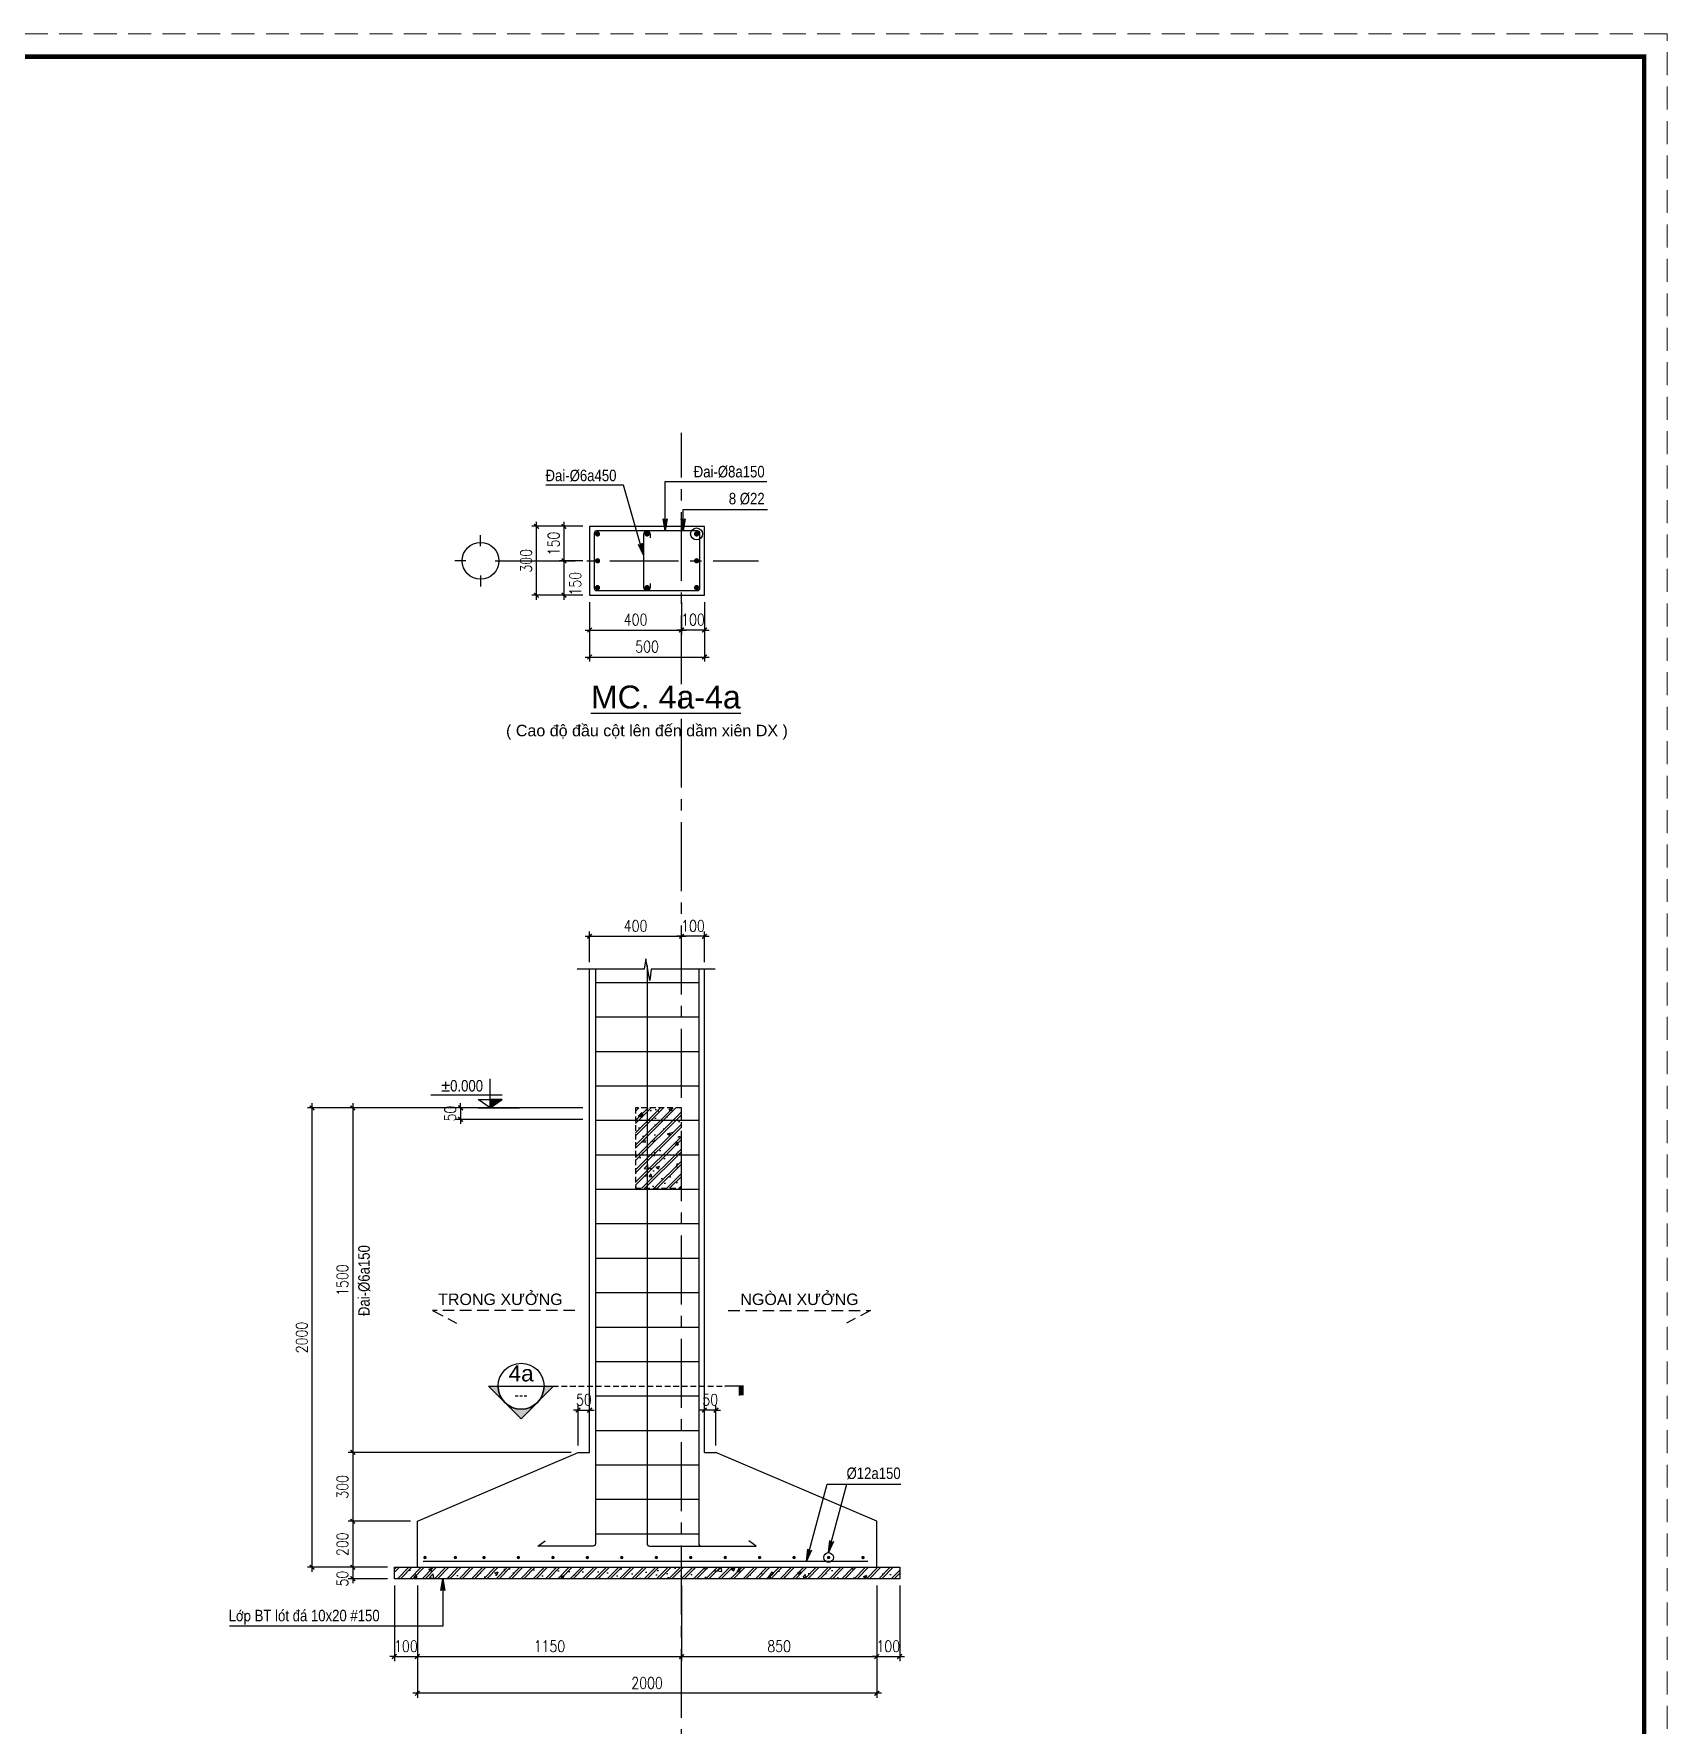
# Model space of a CAD drawing. Header units: inches. Extents: x 651127 to 1529722, y 768575 to 1021311.
# Drawn here: x 1318701 to 1354255, y 854120 to 890941 of the extents above; entities that cross this region are included whole.
import ezdxf
from ezdxf.enums import TextEntityAlignment as Align

# ---------------------------------------------------------------- set-up
doc = ezdxf.new("R2010")
doc.units = ezdxf.units.IN
doc.header["$LTSCALE"] = 1000
doc.header["$MEASUREMENT"] = 0
for name, pattern in [('CENTER2', [1.125, 0.75, -0.125, 0.125, -0.125]), ('HIDDEN', [0.375, 0.25, -0.125]), ('HIDDEN2', [0.1875, 0.125, -0.0625])]:
    doc.linetypes.add(name, pattern=pattern)
doc.layers.get('DEFPOINTS').update_dxf_attribs({"color": 8, "lineweight": 9})
for name, color, linetype in [('DWGshare.com_1', 7, 'Continuous'), ('DWGshare.com_10', 7, 'Continuous'), ('DWGshare.com_11', 143, 'Continuous'), ('DWGshare.com_2', 147, 'Continuous'), ('DWGshare.com_3', 7, 'Continuous'), ('DWGshare.com_4', 8, 'CENTER2'), ('DWGshare.com_5', 143, 'HIDDEN2'), ('DWGshare.com_6', 40, 'Continuous'), ('DWGshare.com_7', 1, 'Continuous'), ('DWGshare.com_8', 3, 'Continuous'), ('DWGshare.com_9', 8, 'Continuous')]:
    doc.layers.add(name, color=color, linetype=linetype)
doc.styles.add('DWGshare.com_1', font='VHELVCN.TTF')
doc.styles.add('DWGshare.com_2', font='VHELVEB.TTF')
doc.styles.add('DWGshare.com_3', font='VHELVEB.TTF')
doc.styles.add('DWGshare.com_4', font='romans.shx', dxfattribs={"width": 0.8})
doc.styles.add('DWGshare.com_6', font='VHELVEN.TTF')
doc.dimstyles.new('DWGshare.com_3', dxfattribs={"dimscale": 100, "dimtxt": 2.5, "dimasz": 1, "dimexe": 1, "dimexo": 1.5, "dimgap": 1, "dimtad": 1, "dimdec": 0, "dimlfac": 0.2, "dimzin": 0, "dimdsep": 46, "dimtxsty": 'DWGshare.com_4', "dimblk": 'DWGshare.com_1', "dimcen": 1.5, "dimdle": 1, "dimclrd": 256, "dimclre": 256, "dimclrt": 7, "dimadec": 0, "dimazin": 0, "dimtfac": 1, "dimtdec": 0, "dimtix": 1, "dimtmove": 2, "dimatfit": 3, "dimfxl": 1, "dimtolj": 1, "dimtzin": 0, "dimarcsym": 0})
doc.dimstyles.new('DWGshare.com_4', dxfattribs={"dimscale": 100, "dimtxt": 2.5, "dimasz": 2, "dimexe": 1, "dimexo": 1.5, "dimgap": 1, "dimtad": 1, "dimdec": 0, "dimlfac": 0.5, "dimzin": 0, "dimdsep": 46, "dimtxsty": 'DWGshare.com_4', "dimblk": 'DWGshare.com_6', "dimcen": 1.5, "dimdle": 1, "dimclrd": 256, "dimclre": 256, "dimclrt": 7, "dimadec": 0, "dimazin": 0, "dimtfac": 1, "dimtdec": 0, "dimtix": 1, "dimtmove": 2, "dimatfit": 3, "dimldrblk": 'DWGshare.com_6', "dimfxl": 1, "dimtolj": 1, "dimtzin": 0, "dimarcsym": 0})

# ---------------------------------------------------------------- blocks, each defined once
blk = doc.blocks.new('DWGshare.com_1')
at = {"color": 0, "linetype": 'ByBlock', "const_width": 0.3}
blk.add_lwpolyline([(-0.5, -0.5), (0.5, 0.5)], dxfattribs=at)
blk = doc.blocks.new('*D685')
at = {"layer": 'DEFPOINTS', "color": 0, "transparency": 16777216}
for p in [(1330800, 867559), (1325644, 860059), (1330550, 860059)]:
    blk.add_point(p, dxfattribs=at)
at = {"layer": 'DWGshare.com_2', "lineweight": -2, "transparency": 16777216}
for p, q in [((1330650, 867559), (1325544, 867559)), ((1325644, 867659), (1325644, 859959)), ((1330400, 860059), (1325544, 860059))]:
    blk.add_line(p, q, dxfattribs=at)
at = {"layer": 'DWGshare.com_2', "lineweight": -2, "transparency": 16777216, "xscale": 100, "yscale": 100, "zscale": 100}
for p, rotation in [((1325644, 867559), 90), ((1325644, 860059), 270)]:
    blk.add_blockref('DWGshare.com_1', p, dxfattribs=dict(at, rotation=rotation))
at = {"layer": 'DWGshare.com_2', "color": 7, "transparency": 16777216, "insert": (1325419, 863809), "char_height": 250, "attachment_point": 5, "rotation": 90, "style": 'DWGshare.com_4'}
blk.add_mtext('\\A1;1500', dxfattribs=at)
blk = doc.blocks.new('*D686')
at = {"layer": 'DEFPOINTS', "color": 0, "transparency": 16777216}
for p in [(1330550, 860059), (1325644, 858559), (1327050, 858559)]:
    blk.add_point(p, dxfattribs=at)
at = {"layer": 'DWGshare.com_2', "lineweight": -2, "transparency": 16777216}
for p, q in [((1325644, 860159), (1325644, 858459)), ((1330400, 860059), (1325544, 860059)), ((1326900, 858559), (1325544, 858559))]:
    blk.add_line(p, q, dxfattribs=at)
at = {"layer": 'DWGshare.com_2', "lineweight": -2, "transparency": 16777216, "xscale": 100, "yscale": 100, "zscale": 100}
for p, rotation in [((1325644, 860059), 90), ((1325644, 858559), 270)]:
    blk.add_blockref('DWGshare.com_1', p, dxfattribs=dict(at, rotation=rotation))
at = {"layer": 'DWGshare.com_2', "color": 7, "transparency": 16777216, "insert": (1325419, 859309), "char_height": 250, "attachment_point": 5, "rotation": 90, "style": 'DWGshare.com_4'}
blk.add_mtext('\\A1;300', dxfattribs=at)
blk = doc.blocks.new('*D687')
at = {"layer": 'DEFPOINTS', "color": 0, "transparency": 16777216}
for p in [(1327050, 858559), (1325644, 857559), (1326550, 857559)]:
    blk.add_point(p, dxfattribs=at)
at = {"layer": 'DWGshare.com_2', "lineweight": -2, "transparency": 16777216}
for p, q in [((1326900, 858559), (1325544, 858559)), ((1325644, 858659), (1325644, 857459)), ((1326400, 857559), (1325544, 857559))]:
    blk.add_line(p, q, dxfattribs=at)
at = {"layer": 'DWGshare.com_2', "lineweight": -2, "transparency": 16777216, "xscale": 100, "yscale": 100, "zscale": 100}
for p, rotation in [((1325644, 858559), 90), ((1325644, 857559), 270)]:
    blk.add_blockref('DWGshare.com_1', p, dxfattribs=dict(at, rotation=rotation))
at = {"layer": 'DWGshare.com_2', "color": 7, "transparency": 16777216, "insert": (1325419, 858059), "char_height": 250, "attachment_point": 5, "rotation": 90, "style": 'DWGshare.com_4'}
blk.add_mtext('\\A1;200', dxfattribs=at)
blk = doc.blocks.new('*D688')
at = {"layer": 'DEFPOINTS', "color": 0, "transparency": 16777216}
for p in [(1326550, 857559), (1325644, 857309), (1326550, 857309)]:
    blk.add_point(p, dxfattribs=at)
at = {"layer": 'DWGshare.com_2', "lineweight": -2, "transparency": 16777216}
for p, q in [((1326400, 857559), (1325544, 857559)), ((1325644, 857659), (1325644, 857209)), ((1326400, 857309), (1325544, 857309))]:
    blk.add_line(p, q, dxfattribs=at)
at = {"layer": 'DWGshare.com_2', "lineweight": -2, "transparency": 16777216, "xscale": 100, "yscale": 100, "zscale": 100}
for p, rotation in [((1325644, 857559), 90), ((1325644, 857309), 270)]:
    blk.add_blockref('DWGshare.com_1', p, dxfattribs=dict(at, rotation=rotation))
at = {"layer": 'DWGshare.com_2', "color": 7, "transparency": 16777216, "insert": (1325419, 857309), "char_height": 250, "attachment_point": 5, "rotation": 90, "style": 'DWGshare.com_4'}
blk.add_mtext('\\A1;50', dxfattribs=at)
blk = doc.blocks.new('*D689')
at = {"layer": 'DEFPOINTS', "color": 0, "transparency": 16777216}
for p in [(1324759, 867559), (1325873, 867559), (1326550, 857559)]:
    blk.add_point(p, dxfattribs=at)
at = {"layer": 'DWGshare.com_2', "lineweight": -2, "transparency": 16777216}
for p, q in [((1325723, 867559), (1324659, 867559)), ((1324759, 857459), (1324759, 867659)), ((1326400, 857559), (1324659, 857559))]:
    blk.add_line(p, q, dxfattribs=at)
at = {"layer": 'DWGshare.com_2', "lineweight": -2, "transparency": 16777216, "xscale": 100, "yscale": 100, "zscale": 100}
for p, rotation in [((1324759, 867559), 90), ((1324759, 857559), 270)]:
    blk.add_blockref('DWGshare.com_1', p, dxfattribs=dict(at, rotation=rotation))
at = {"layer": 'DWGshare.com_2', "color": 7, "transparency": 16777216, "insert": (1324534, 862559), "char_height": 250, "attachment_point": 5, "rotation": 90, "style": 'DWGshare.com_4'}
blk.add_mtext('\\A1;2000', dxfattribs=at)
blk = doc.blocks.new('*D700')
at = {"layer": 'DEFPOINTS', "color": 0, "transparency": 16777216}
for p in [(1326550, 857309), (1327050, 857309), (1327050, 855614)]:
    blk.add_point(p, dxfattribs=at)
at = {"layer": 'DWGshare.com_2', "lineweight": -2, "transparency": 16777216}
for p, q in [((1326550, 857159), (1326550, 855514)), ((1327050, 857159), (1327050, 855514)), ((1326550, 855614), (1326450, 855614)), ((1326550, 855614), (1327050, 855614)), ((1327050, 855614), (1327150, 855614))]:
    blk.add_line(p, q, dxfattribs=at)
at = {"layer": 'DWGshare.com_2', "lineweight": -2, "transparency": 16777216, "xscale": 100, "yscale": 100, "zscale": 100}
blk.add_blockref('DWGshare.com_1', (1326550, 855614), dxfattribs=at)
at = {"layer": 'DWGshare.com_2', "lineweight": -2, "transparency": 16777216, "xscale": 100, "yscale": 100, "zscale": 100, "rotation": 180}
blk.add_blockref('DWGshare.com_1', (1327050, 855614), dxfattribs=at)
at = {"layer": 'DWGshare.com_2', "color": 7, "transparency": 16777216, "insert": (1326800, 855839), "char_height": 250, "attachment_point": 5, "style": 'DWGshare.com_4'}
blk.add_mtext('\\A1;100', dxfattribs=at)
blk = doc.blocks.new('*D701')
at = {"layer": 'DEFPOINTS', "color": 0, "transparency": 16777216}
for p in [(1327050, 857309), (1332800, 857309), (1332800, 855614)]:
    blk.add_point(p, dxfattribs=at)
at = {"layer": 'DWGshare.com_2', "lineweight": -2, "transparency": 16777216}
for p, q in [((1327050, 857159), (1327050, 855514)), ((1332800, 857159), (1332800, 855514)), ((1326950, 855614), (1332900, 855614))]:
    blk.add_line(p, q, dxfattribs=at)
at = {"layer": 'DWGshare.com_2', "lineweight": -2, "transparency": 16777216, "xscale": 100, "yscale": 100, "zscale": 100, "rotation": 180}
blk.add_blockref('DWGshare.com_1', (1327050, 855614), dxfattribs=at)
at = {"layer": 'DWGshare.com_2', "lineweight": -2, "transparency": 16777216, "xscale": 100, "yscale": 100, "zscale": 100}
blk.add_blockref('DWGshare.com_1', (1332800, 855614), dxfattribs=at)
at = {"layer": 'DWGshare.com_2', "color": 7, "transparency": 16777216, "insert": (1329925, 855839), "char_height": 250, "attachment_point": 5, "style": 'DWGshare.com_4'}
blk.add_mtext('\\A1;1150', dxfattribs=at)
blk = doc.blocks.new('*D702')
at = {"layer": 'DEFPOINTS', "color": 0, "transparency": 16777216}
for p in [(1332800, 857309), (1337050, 857309), (1337050, 855614)]:
    blk.add_point(p, dxfattribs=at)
at = {"layer": 'DWGshare.com_2', "lineweight": -2, "transparency": 16777216}
for p, q in [((1332800, 857159), (1332800, 855514)), ((1337050, 857159), (1337050, 855514)), ((1332700, 855614), (1337150, 855614))]:
    blk.add_line(p, q, dxfattribs=at)
at = {"layer": 'DWGshare.com_2', "lineweight": -2, "transparency": 16777216, "xscale": 100, "yscale": 100, "zscale": 100, "rotation": 180}
blk.add_blockref('DWGshare.com_1', (1332800, 855614), dxfattribs=at)
at = {"layer": 'DWGshare.com_2', "lineweight": -2, "transparency": 16777216, "xscale": 100, "yscale": 100, "zscale": 100}
blk.add_blockref('DWGshare.com_1', (1337050, 855614), dxfattribs=at)
at = {"layer": 'DWGshare.com_2', "color": 7, "transparency": 16777216, "insert": (1334925, 855839), "char_height": 250, "attachment_point": 5, "style": 'DWGshare.com_4'}
blk.add_mtext('\\A1;850', dxfattribs=at)
blk = doc.blocks.new('*D703')
at = {"layer": 'DEFPOINTS', "color": 0, "transparency": 16777216}
for p in [(1337050, 857309), (1337550, 857309), (1337550, 855614)]:
    blk.add_point(p, dxfattribs=at)
at = {"layer": 'DWGshare.com_2', "lineweight": -2, "transparency": 16777216}
for p, q in [((1337050, 857159), (1337050, 855514)), ((1337550, 857159), (1337550, 855514)), ((1337050, 855614), (1336950, 855614)), ((1337050, 855614), (1337550, 855614)), ((1337550, 855614), (1337650, 855614))]:
    blk.add_line(p, q, dxfattribs=at)
at = {"layer": 'DWGshare.com_2', "lineweight": -2, "transparency": 16777216, "xscale": 100, "yscale": 100, "zscale": 100}
blk.add_blockref('DWGshare.com_1', (1337050, 855614), dxfattribs=at)
at = {"layer": 'DWGshare.com_2', "lineweight": -2, "transparency": 16777216, "xscale": 100, "yscale": 100, "zscale": 100, "rotation": 180}
blk.add_blockref('DWGshare.com_1', (1337550, 855614), dxfattribs=at)
at = {"layer": 'DWGshare.com_2', "color": 7, "transparency": 16777216, "insert": (1337300, 855839), "char_height": 250, "attachment_point": 5, "style": 'DWGshare.com_4'}
blk.add_mtext('\\A1;100', dxfattribs=at)
blk = doc.blocks.new('*D704')
at = {"layer": 'DEFPOINTS', "color": 0, "transparency": 16777216}
for p in [(1337050, 857309), (1327050, 857159), (1327050, 854814)]:
    blk.add_point(p, dxfattribs=at)
at = {"layer": 'DWGshare.com_2', "lineweight": -2, "transparency": 16777216}
for p, q in [((1327050, 857009), (1327050, 854714)), ((1337050, 857159), (1337050, 854714)), ((1337150, 854814), (1326950, 854814))]:
    blk.add_line(p, q, dxfattribs=at)
at = {"layer": 'DWGshare.com_2', "lineweight": -2, "transparency": 16777216, "xscale": 100, "yscale": 100, "zscale": 100, "rotation": 180}
blk.add_blockref('DWGshare.com_1', (1327050, 854814), dxfattribs=at)
at = {"layer": 'DWGshare.com_2', "lineweight": -2, "transparency": 16777216, "xscale": 100, "yscale": 100, "zscale": 100}
blk.add_blockref('DWGshare.com_1', (1337050, 854814), dxfattribs=at)
at = {"layer": 'DWGshare.com_2', "color": 7, "transparency": 16777216, "insert": (1332050, 855039), "char_height": 250, "attachment_point": 5, "style": 'DWGshare.com_4'}
blk.add_mtext('\\A1;2000', dxfattribs=at)
blk = doc.blocks.new('*D705')
at = {"layer": 'DEFPOINTS', "color": 0, "transparency": 16777216}
for p in [(1330800, 860979), (1330550, 860059), (1330800, 860059)]:
    blk.add_point(p, dxfattribs=at)
at = {"layer": 'DWGshare.com_2', "lineweight": -2, "transparency": 16777216}
for p, q in [((1330550, 860979), (1330450, 860979)), ((1330550, 860209), (1330550, 861079)), ((1330550, 860979), (1330800, 860979)), ((1330800, 860209), (1330800, 861079)), ((1330800, 860979), (1330900, 860979))]:
    blk.add_line(p, q, dxfattribs=at)
at = {"layer": 'DWGshare.com_2', "lineweight": -2, "transparency": 16777216, "xscale": 100, "yscale": 100, "zscale": 100}
blk.add_blockref('DWGshare.com_1', (1330550, 860979), dxfattribs=at)
at = {"layer": 'DWGshare.com_2', "lineweight": -2, "transparency": 16777216, "xscale": 100, "yscale": 100, "zscale": 100, "rotation": 180}
blk.add_blockref('DWGshare.com_1', (1330800, 860979), dxfattribs=at)
at = {"layer": 'DWGshare.com_2', "color": 7, "transparency": 16777216, "insert": (1330675, 861204), "char_height": 250, "attachment_point": 5, "style": 'DWGshare.com_4'}
blk.add_mtext('\\A1;50', dxfattribs=at)
blk = doc.blocks.new('*D706')
at = {"layer": 'DEFPOINTS', "color": 0, "transparency": 16777216}
for p in [(1333300, 860979), (1333300, 860059), (1333550, 860059)]:
    blk.add_point(p, dxfattribs=at)
at = {"layer": 'DWGshare.com_2', "lineweight": -2, "transparency": 16777216}
for p, q in [((1333300, 860979), (1333200, 860979)), ((1333300, 860209), (1333300, 861079)), ((1333550, 860979), (1333300, 860979)), ((1333550, 860209), (1333550, 861079)), ((1333550, 860979), (1333650, 860979))]:
    blk.add_line(p, q, dxfattribs=at)
at = {"layer": 'DWGshare.com_2', "lineweight": -2, "transparency": 16777216, "xscale": 100, "yscale": 100, "zscale": 100}
blk.add_blockref('DWGshare.com_1', (1333300, 860979), dxfattribs=at)
at = {"layer": 'DWGshare.com_2', "lineweight": -2, "transparency": 16777216, "xscale": 100, "yscale": 100, "zscale": 100, "rotation": 180}
blk.add_blockref('DWGshare.com_1', (1333550, 860979), dxfattribs=at)
at = {"layer": 'DWGshare.com_2', "color": 7, "transparency": 16777216, "insert": (1333425, 861204), "char_height": 250, "attachment_point": 5, "style": 'DWGshare.com_4'}
blk.add_mtext('\\A1;50', dxfattribs=at)
blk = doc.blocks.new('*U88')
h = blk.add_hatch(color=256)
edge = h.paths.add_edge_path()
edge.add_line((183356, 206715), (183563, 206715))
edge.add_line((183563, 206715), (182856, 206008))
edge.add_line((182856, 206008), (182149, 206715))
edge.add_line((182149, 206715), (182356, 206715))
edge.add_arc((182856, 206715), 500, 180, 360)
blk.add_hatch(color=256).paths.add_polyline_path([(187698, 206515), (187609, 206515), (187609, 206715), (187698, 206715)])
for p, q in [((182356, 206715), (183356, 206715)), ((187698, 206715), (187298, 206715)), ((187609, 206515), (187609, 206715))]:
    blk.add_line(p, q)
at = {"color": 143, "linetype": 'HIDDEN2'}
blk.add_line((183356, 206715), (187298, 206715), dxfattribs=at)
blk.add_lwpolyline([(183356, 206715), (183563, 206715), (182856, 206008), (182149, 206715), (182356, 206715, 1)], format="xyb", close=True)
blk.add_circle((182856, 206715), 500)
at = {"style": 'DWGshare.com_2', "flags": 8}
blk.add_attdef('A', text='', height=350, dxfattribs=at).set_placement((182856, 206715), align=Align.BOTTOM_CENTER)
at = {"style": 'DWGshare.com_1', "flags": 8}
blk.add_attdef('S-111', text='', height=250, dxfattribs=at).set_placement((182856, 206653), align=Align.TOP_CENTER)
blk = doc.blocks.new('DWGshare.com_6')
at = {"linetype": 'CENTER2'}
blk.add_hatch(color=256, dxfattribs=at).paths.add_polyline_path([(-1.3, 0.22), (-1, 0), (-1.3, -0.22), (0, 0)])
blk.add_line((0, 0), (-1, 0), dxfattribs=at)
blk.add_lwpolyline([(-1.3, 0.22), (0, 0), (-1.3, -0.22), (-1, 0), (-1.3, 0.22)], dxfattribs=at)
blk = doc.blocks.new('*D713')
at = {"layer": 'DEFPOINTS', "color": 0, "transparency": 16777216}
for p in [(1330800, 878569), (1332800, 878719), (1332800, 877962)]:
    blk.add_point(p, dxfattribs=at)
at = {"layer": 'DWGshare.com_2', "lineweight": -2, "transparency": 16777216}
for p, q in [((1332800, 878569), (1332800, 877862)), ((1330800, 878419), (1330800, 877862)), ((1330700, 877962), (1332900, 877962))]:
    blk.add_line(p, q, dxfattribs=at)
at = {"layer": 'DWGshare.com_2', "lineweight": -2, "transparency": 16777216, "xscale": 100, "yscale": 100, "zscale": 100, "rotation": 180}
blk.add_blockref('DWGshare.com_1', (1330800, 877962), dxfattribs=at)
at = {"layer": 'DWGshare.com_2', "lineweight": -2, "transparency": 16777216, "xscale": 100, "yscale": 100, "zscale": 100}
blk.add_blockref('DWGshare.com_1', (1332800, 877962), dxfattribs=at)
at = {"layer": 'DWGshare.com_2', "color": 7, "transparency": 16777216, "insert": (1331800, 878187), "char_height": 250, "attachment_point": 5, "style": 'DWGshare.com_4'}
blk.add_mtext('\\A1;400', dxfattribs=at)
blk = doc.blocks.new('*D714')
at = {"layer": 'DEFPOINTS', "color": 0, "transparency": 16777216}
for p in [(1330800, 878719), (1333300, 878719), (1333300, 877374)]:
    blk.add_point(p, dxfattribs=at)
at = {"layer": 'DWGshare.com_2', "lineweight": -2, "transparency": 16777216}
for p, q in [((1330800, 878569), (1330800, 877274)), ((1333300, 878569), (1333300, 877274)), ((1330700, 877374), (1333400, 877374))]:
    blk.add_line(p, q, dxfattribs=at)
at = {"layer": 'DWGshare.com_2', "lineweight": -2, "transparency": 16777216, "xscale": 100, "yscale": 100, "zscale": 100, "rotation": 180}
blk.add_blockref('DWGshare.com_1', (1330800, 877374), dxfattribs=at)
at = {"layer": 'DWGshare.com_2', "lineweight": -2, "transparency": 16777216, "xscale": 100, "yscale": 100, "zscale": 100}
blk.add_blockref('DWGshare.com_1', (1333300, 877374), dxfattribs=at)
at = {"layer": 'DWGshare.com_2', "color": 7, "transparency": 16777216, "insert": (1332050, 877599), "char_height": 250, "attachment_point": 5, "style": 'DWGshare.com_4'}
blk.add_mtext('\\A1;500', dxfattribs=at)
blk = doc.blocks.new('*D715')
at = {"layer": 'DEFPOINTS', "color": 0, "transparency": 16777216}
for p in [(1330800, 880219), (1330241, 879469), (1330800, 879469)]:
    blk.add_point(p, dxfattribs=at)
at = {"layer": 'DWGshare.com_2', "lineweight": -2, "transparency": 16777216}
for p, q in [((1330650, 880219), (1330141, 880219)), ((1330241, 880319), (1330241, 879369)), ((1330650, 879469), (1330141, 879469))]:
    blk.add_line(p, q, dxfattribs=at)
at = {"layer": 'DWGshare.com_2', "lineweight": -2, "transparency": 16777216, "xscale": 100, "yscale": 100, "zscale": 100}
for p, rotation in [((1330241, 880219), 90), ((1330241, 879469), 270)]:
    blk.add_blockref('DWGshare.com_1', p, dxfattribs=dict(at, rotation=rotation))
at = {"layer": 'DWGshare.com_2', "color": 7, "transparency": 16777216, "insert": (1330016, 879844), "char_height": 250, "attachment_point": 5, "rotation": 90, "style": 'DWGshare.com_4'}
blk.add_mtext('\\A1;150', dxfattribs=at)
blk = doc.blocks.new('*D716')
at = {"layer": 'DEFPOINTS', "color": 0, "transparency": 16777216}
for p in [(1330800, 879469), (1330241, 878719), (1330800, 878719)]:
    blk.add_point(p, dxfattribs=at)
at = {"layer": 'DWGshare.com_2', "lineweight": -2, "transparency": 16777216}
for p, q in [((1330650, 879469), (1330141, 879469)), ((1330241, 879569), (1330241, 878619)), ((1330650, 878719), (1330141, 878719))]:
    blk.add_line(p, q, dxfattribs=at)
at = {"layer": 'DWGshare.com_2', "lineweight": -2, "transparency": 16777216, "xscale": 100, "yscale": 100, "zscale": 100}
for p, rotation in [((1330241, 879469), 90), ((1330241, 878719), 270)]:
    blk.add_blockref('DWGshare.com_1', p, dxfattribs=dict(at, rotation=rotation))
at = {"layer": 'DWGshare.com_2', "color": 7, "transparency": 16777216, "insert": (1330488, 878969), "char_height": 250, "attachment_point": 5, "rotation": 90, "style": 'DWGshare.com_4'}
blk.add_mtext('\\A1;150', dxfattribs=at)
blk = doc.blocks.new('*D717')
at = {"layer": 'DEFPOINTS', "color": 0, "transparency": 16777216}
for p in [(1329642, 880219), (1330800, 880219), (1330800, 878719)]:
    blk.add_point(p, dxfattribs=at)
at = {"layer": 'DWGshare.com_2', "lineweight": -2, "transparency": 16777216}
for p, q in [((1330650, 880219), (1329542, 880219)), ((1329642, 878619), (1329642, 880319)), ((1330650, 878719), (1329542, 878719))]:
    blk.add_line(p, q, dxfattribs=at)
at = {"layer": 'DWGshare.com_2', "lineweight": -2, "transparency": 16777216, "xscale": 100, "yscale": 100, "zscale": 100}
for p, rotation in [((1329642, 880219), 90), ((1329642, 878719), 270)]:
    blk.add_blockref('DWGshare.com_1', p, dxfattribs=dict(at, rotation=rotation))
at = {"layer": 'DWGshare.com_2', "color": 7, "transparency": 16777216, "insert": (1329417, 879469), "char_height": 250, "attachment_point": 5, "rotation": 90, "style": 'DWGshare.com_4'}
blk.add_mtext('\\A1;300', dxfattribs=at)
blk = doc.blocks.new('DWGshare.com_2')
for p, q in [((0, 320), (0, 560)), ((-320, 0), (-560, 0)), ((320, 0), (560, 0)), ((0, -320), (0, -560))]:
    blk.add_line(p, q)
blk.add_circle((0, 0), 400)
at = {"linetype": 'Continuous', "style": 'DWGshare.com_2'}
blk.add_attdef('2', text='', height=350, dxfattribs=at).set_placement((0, 0), align=Align.MIDDLE_CENTER)
blk = doc.blocks.new('*D718')
at = {"layer": 'DEFPOINTS', "color": 0, "transparency": 16777216}
for p in [(1332800, 871295), (1330800, 870581), (1332800, 870581)]:
    blk.add_point(p, dxfattribs=at)
at = {"layer": 'DWGshare.com_2', "lineweight": -2, "transparency": 16777216}
for p, q in [((1330700, 871295), (1332900, 871295)), ((1330800, 870731), (1330800, 871395)), ((1332800, 870731), (1332800, 871395))]:
    blk.add_line(p, q, dxfattribs=at)
at = {"layer": 'DWGshare.com_2', "lineweight": -2, "transparency": 16777216, "xscale": 100, "yscale": 100, "zscale": 100, "rotation": 180}
blk.add_blockref('DWGshare.com_1', (1330800, 871295), dxfattribs=at)
at = {"layer": 'DWGshare.com_2', "lineweight": -2, "transparency": 16777216, "xscale": 100, "yscale": 100, "zscale": 100}
blk.add_blockref('DWGshare.com_1', (1332800, 871295), dxfattribs=at)
at = {"layer": 'DWGshare.com_2', "color": 7, "transparency": 16777216, "insert": (1331800, 871520), "char_height": 250, "attachment_point": 5, "style": 'DWGshare.com_4'}
blk.add_mtext('\\A1;400', dxfattribs=at)
blk = doc.blocks.new('*D719')
at = {"layer": 'DEFPOINTS', "color": 0, "transparency": 16777216}
for p in [(1332800, 878719), (1333300, 878719), (1332800, 877962)]:
    blk.add_point(p, dxfattribs=at)
at = {"layer": 'DWGshare.com_2', "lineweight": -2, "transparency": 16777216}
for p, q in [((1332800, 878569), (1332800, 877862)), ((1333300, 878569), (1333300, 877862)), ((1332800, 877962), (1332700, 877962)), ((1333300, 877962), (1332800, 877962)), ((1333300, 877962), (1333400, 877962))]:
    blk.add_line(p, q, dxfattribs=at)
at = {"layer": 'DWGshare.com_2', "lineweight": -2, "transparency": 16777216, "xscale": 100, "yscale": 100, "zscale": 100}
blk.add_blockref('DWGshare.com_1', (1332800, 877962), dxfattribs=at)
at = {"layer": 'DWGshare.com_2', "lineweight": -2, "transparency": 16777216, "xscale": 100, "yscale": 100, "zscale": 100, "rotation": 180}
blk.add_blockref('DWGshare.com_1', (1333300, 877962), dxfattribs=at)
at = {"layer": 'DWGshare.com_2', "color": 7, "transparency": 16777216, "insert": (1333050, 878187), "char_height": 250, "attachment_point": 5, "style": 'DWGshare.com_4'}
blk.add_mtext('\\A1;100', dxfattribs=at)
blk = doc.blocks.new('*D722')
at = {"layer": 'DEFPOINTS', "color": 0, "transparency": 16777216}
for p in [(1330800, 867559), (1327990, 867309), (1330800, 867309)]:
    blk.add_point(p, dxfattribs=at)
at = {"layer": 'DWGshare.com_2', "lineweight": -2, "transparency": 16777216}
for p, q in [((1330650, 867559), (1327890, 867559)), ((1327990, 867559), (1327990, 867659)), ((1327990, 867559), (1327990, 867309)), ((1330650, 867309), (1327890, 867309)), ((1327990, 867309), (1327990, 867209))]:
    blk.add_line(p, q, dxfattribs=at)
at = {"layer": 'DWGshare.com_2', "lineweight": -2, "transparency": 16777216, "xscale": 100, "yscale": 100, "zscale": 100}
for p, rotation in [((1327990, 867559), 270), ((1327990, 867309), 90)]:
    blk.add_blockref('DWGshare.com_1', p, dxfattribs=dict(at, rotation=rotation))
at = {"layer": 'DWGshare.com_2', "color": 7, "transparency": 16777216, "insert": (1327765, 867434), "char_height": 250, "attachment_point": 5, "rotation": 90, "style": 'DWGshare.com_4'}
blk.add_mtext('\\A1;50', dxfattribs=at)
blk = doc.blocks.new('*U9')
blk.add_hatch(color=256).paths.add_polyline_path([(-371, 181), (-636, 0), (-636, 181)])
for p, q in [((-636, 0), (-636, 631)), ((-1929, 281), (-371, 281)), ((-900, 181), (-636, 181)), ((-636, 0), (-900, 181)), ((-900, 0), (0, 0)), ((-371, 181), (-636, 181)), ((-636, 0), (-371, 181))]:
    blk.add_line(p, q)
at = {"linetype": 'CENTER2', "style": 'DWGshare.com_1'}
blk.add_attdef('CD', text='', height=250, dxfattribs=at).set_placement((-1699, 281), align=Align.BOTTOM_LEFT)
blk.add_attdef('%%P0.000', (771, 355), '', height=250, dxfattribs=at)
blk = doc.blocks.new('*D684')
at = {"layer": 'DEFPOINTS', "color": 0, "transparency": 16777216}
for p in [(1332800, 871295), (1332800, 870581), (1333300, 870581)]:
    blk.add_point(p, dxfattribs=at)
at = {"layer": 'DWGshare.com_2', "lineweight": -2, "transparency": 16777216}
for p, q in [((1332800, 871295), (1332700, 871295)), ((1332800, 870731), (1332800, 871395)), ((1333300, 871295), (1332800, 871295)), ((1333300, 870731), (1333300, 871395)), ((1333300, 871295), (1333400, 871295))]:
    blk.add_line(p, q, dxfattribs=at)
at = {"layer": 'DWGshare.com_2', "lineweight": -2, "transparency": 16777216, "xscale": 100, "yscale": 100, "zscale": 100}
blk.add_blockref('DWGshare.com_1', (1332800, 871295), dxfattribs=at)
at = {"layer": 'DWGshare.com_2', "lineweight": -2, "transparency": 16777216, "xscale": 100, "yscale": 100, "zscale": 100, "rotation": 180}
blk.add_blockref('DWGshare.com_1', (1333300, 871295), dxfattribs=at)
at = {"layer": 'DWGshare.com_2', "color": 7, "transparency": 16777216, "insert": (1333050, 871520), "char_height": 250, "attachment_point": 5, "style": 'DWGshare.com_4'}
blk.add_mtext('\\A1;100', dxfattribs=at)

msp = doc.modelspace()

# ---------------------------------------------------------------- hatches: boundary and pattern name
at = {"layer": 'DWGshare.com_9'}
h = msp.add_hatch(dxfattribs=at)
h.set_pattern_fill('BETONG', color=256, scale=100, style=0, pattern_type=2)
h.set_pattern_definition([(50, (100413.45, 2875.2), (717.26018, -62.75213), [75, -825]), (355, (100413.45, 2875.2), (-138.75133, 752.19213), [60, -660]), (100.4514, (100473.2, 2870), (578.50938, 689.43954), [63.7402, -701.1421]), (46.1842, (100413.45, 3075.2), (1067.24105, -165.519), [112.5, -1237.5]), (96.6356, (100502.4, 3061.4), (934.6627, 974.1179), [95.6103, -1051.713]), (351.1842, (100413.5, 3075.2), (934.66195, 974.1186), [90, -990]), (21, (100513.45, 3025.2), (596.90705, -402.6189), [75, -825]), (326, (100513.45, 3025.2), (243.31533, 725.15005), [60, -660]), (71.4514, (100563.2, 2991.7), (840.22263, 322.5305), [63.7402, -701.1421]), (37.5, (100413.45, 2875.22), (12.159855, 332.893854), [0, -652, 0, -670, 0, -662.5]), (7.5, (100413.45, 2875.22), (263.06954, 394.41171), [0, -382, 0, -637, 0, -252.5]), (327.5, (100190.45, 2875.22), (533.822436, -22.55487), [0, -250, 0, -780, 0, -1035]), (317.5, (100090.45, 2875.22), (583.18617, 100.10498), [0, -325, 0, -518, 0, -735]), (45, (100413.45, 2875.22), (-134.350288, 134.350288), []), (45, (100413.45, 2940.22), (-134.350288, 134.350288), [])])
h.paths.add_polyline_path([(1331799.9, 865808.8), (1332799.9, 865808.8), (1332799.9, 867558.8), (1331799.9, 867558.8)])
h = msp.add_hatch(dxfattribs=at)
h.set_pattern_fill('BETONG', color=256, scale=100, style=0, pattern_type=2)
h.set_pattern_definition([(50, (528020.2, -10406.64), (717.26018, -62.75213), [75, -825]), (355, (528020.2, -10406.64), (-138.75133, 752.19213), [60, -660]), (100.4514, (528079.96, -10411.9), (578.5094, 689.43954), [63.7402, -701.1421]), (46.1842, (528020.2, -10206.6), (1067.24105, -165.519), [112.5, -1237.5]), (96.6356, (528109.1, -10220.4), (934.6627, 974.1179), [95.6103, -1051.713]), (351.1842, (528020.2, -10206.6), (934.6619, 974.1186), [90, -990]), (21, (528120.2, -10256.64), (596.90705, -402.6189), [75, -825]), (326, (528120.2, -10256.64), (243.31533, 725.15005), [60, -660]), (71.4514, (528169.9, -10290.2), (840.22263, 322.5305), [63.7402, -701.1421]), (37.5, (528020.19, -10406.64), (12.159855, 332.893854), [0, -652, 0, -670, 0, -662.5]), (7.5, (528020.2, -10406.64), (263.06954, 394.41171), [0, -382, 0, -637, 0, -252.5]), (327.5, (527797.19, -10406.64), (533.822436, -22.55487), [0, -250, 0, -780, 0, -1035]), (317.5, (527697.2, -10406.64), (583.18617, 100.10498), [0, -325, 0, -518, 0, -735]), (45, (528020.19, -10406.64), (-134.350288, 134.350288), []), (45, (528020.19, -10341.64), (-134.350288, 134.350288), [])])
h.paths.add_polyline_path([(1326549.9, 857308.8), (1326549.9, 857558.8), (1337549.9, 857558.8), (1337549.9, 857308.8)])

# ---------------------------------------------------------------- linework, layer by layer
at = {"layer": 'DEFPOINTS', "linetype": 'HIDDEN', "ltscale": 2}
msp.add_lwpolyline([(1270155.4, 831540.9), (1354255.4, 831540.9), (1354255.4, 890940.9), (1270155.4, 890940.9)], close=True, dxfattribs=at)
at = {"layer": 'DWGshare.com_1', "const_width": 100}
msp.add_lwpolyline([(1272155.4, 832040.9), (1353755.4, 832040.9), (1353755.4, 890440.9), (1272155.4, 890440.9)], close=True, dxfattribs=at)
at = {"layer": 'DWGshare.com_11'}
msp.add_lwpolyline([(1326549.9, 857308.8), (1326549.9, 857558.8), (1337549.9, 857558.8), (1337549.9, 857308.8)], close=True, dxfattribs=at)
at = {"layer": 'DWGshare.com_2'}
msp.add_lwpolyline([(1333531.2, 870581.5), (1332141.5, 870581.5), (1332112.1, 870329.1), (1332023, 870802.3), (1331989.9, 870581.5), (1330529, 870581.5)], dxfattribs=at)
for centre, radius in [((1333128.8, 880053.4), 130.1), ((1336000.3, 857770.3), 106)]:
    msp.add_circle(centre, radius, dxfattribs=at)
at = {"layer": 'DWGshare.com_3'}
for p, q in [((1330799.9, 860058.8), (1330799.9, 870581.5)), ((1333299.9, 860058.8), (1333299.9, 870581.5)), ((1327049.9, 858558.8), (1330549.9, 860058.8)), ((1330549.9, 860058.8), (1330799.9, 860058.8)), ((1333299.9, 860058.8), (1333549.9, 860058.8)), ((1337049.9, 858558.8), (1333549.9, 860058.8)), ((1327049.9, 857558.8), (1327049.9, 858558.8)), ((1337049.9, 857558.8), (1337049.9, 858558.8))]:
    msp.add_line(p, q, dxfattribs=at)
msp.add_lwpolyline([(1330799.9, 880218.8), (1330799.9, 878718.8), (1333299.9, 878718.8), (1333299.9, 880218.8)], close=True, dxfattribs=at)
at = {"layer": 'DWGshare.com_4', "ltscale": 2}
for p, q in [((1332799.9, 838529.9), (1332799.9, 882254.5)), ((1328985.9, 879468.8), (1334476.4, 879468.8))]:
    msp.add_line(p, q, dxfattribs=at)
at = {"layer": 'DWGshare.com_5'}
msp.add_lwpolyline([(1331799.9, 865808.8), (1332799.9, 865808.8), (1332799.9, 867558.8), (1331799.9, 867558.8)], close=True, dxfattribs=at)
at = {"layer": 'DWGshare.com_6', "linetype": 'HIDDEN'}
for points in [[(1330477.4, 863146.6), (1327379.6, 863146.6), (1327904.2, 862871.9)], [(1333816.6, 863146.6), (1336914.3, 863146.6), (1336389.7, 862871.9)]]:
    msp.add_lwpolyline(points, dxfattribs=at)
at = {"layer": 'DWGshare.com_7'}
msp.add_line((1327179.6, 857689), (1336859, 857689), dxfattribs=at)
at = {"layer": 'DWGshare.com_7', "linetype": 'CENTER2'}
for points, const_width in [([(1330971.1, 880082.1, -1), (1330971.1, 880024.8, -1)], 57.3), ([(1332049.9, 880082.1, 1), (1332049.9, 880024.8, 1)], 57.3), ([(1333128.8, 880082.1, 1), (1333128.8, 880024.8, 1)], 57.3), ([(1330971.1, 879497.5, -1), (1330971.1, 879440.2, -1)], 57.3), ([(1333128.8, 879497.5, 1), (1333128.8, 879440.2, 1)], 57.3), ([(1330971.1, 878855.5, 1), (1330971.1, 878912.8, 1)], 57.3), ([(1332049.9, 878855.5, -1), (1332049.9, 878912.8, -1)], 57.3), ([(1333128.8, 878855.5, -1), (1333128.8, 878912.8, -1)], 57.3), ([(1327233.3, 857770.3, -1), (1327196.8, 857770.3, -1)], 36.5), ([(1327895.4, 857770.3, -1), (1327858.9, 857770.3, -1)], 36.5), ([(1328518.5, 857770.3, -1), (1328482.1, 857770.3, -1)], 36.5), ([(1329268.5, 857770.3, -1), (1329232.1, 857770.3, -1)], 36.5), ([(1330018.5, 857770.3, -1), (1329982.1, 857770.3, -1)], 36.5), ([(1330768.5, 857770.3, -1), (1330732.1, 857770.3, -1)], 36.5), ([(1331518.5, 857770.3, -1), (1331482.1, 857770.3, -1)], 36.5), ([(1332268.5, 857770.3, -1), (1332232.1, 857770.3, -1)], 36.5), ([(1333018.5, 857770.3, -1), (1332982.1, 857770.3, -1)], 36.5), ([(1333768.5, 857770.3, -1), (1333732.1, 857770.3, -1)], 36.5), ([(1334518.5, 857770.3, -1), (1334482.1, 857770.3, -1)], 36.5), ([(1335268.5, 857770.3, -1), (1335232.1, 857770.3, -1)], 36.5), ([(1336018.5, 857770.3, -1), (1335982.1, 857770.3, -1)], 36.5), ([(1336768.5, 857770.3, -1), (1336732.1, 857770.3, -1)], 36.5)]:
    msp.add_lwpolyline(points, format="xyb", close=True, dxfattribs=dict(at, const_width=const_width))
at = {"layer": 'DWGshare.com_7'}
for points in [[(1330924.9, 870581.5), (1330924.9, 858070.2, -0.4142136), (1330874.9, 858020.2), (1329674.9, 858020.2), (1329834.1, 858129.8)], [(1332049.9, 870659.2), (1332049.9, 858070.2, 0.4142136), (1332099.9, 858020.2), (1334424.9, 858020.2), (1334265.7, 858129.8)], [(1333174.9, 870581.5), (1333174.9, 858070.2, 0.4142136), (1333224.9, 858020.2), (1334424.9, 858020.2), (1334265.7, 858129.8)]]:
    msp.add_lwpolyline(points, format="xyb", dxfattribs=at)
at = {"layer": 'DWGshare.com_8'}
for p, q in [((1330924.9, 870288), (1333174.9, 870288)), ((1330924.9, 869538), (1333174.9, 869538)), ((1330924.9, 868788), (1333174.9, 868788)), ((1330924.9, 868038), (1333174.9, 868038)), ((1330924.9, 867288), (1333174.9, 867288)), ((1330924.9, 866538), (1333174.9, 866538)), ((1330924.9, 865788), (1333174.9, 865788)), ((1330924.9, 865038), (1333174.9, 865038)), ((1330924.9, 864288), (1333174.9, 864288)), ((1330924.9, 863538), (1333174.9, 863538)), ((1330924.9, 862788), (1333174.9, 862788)), ((1330924.9, 862038), (1333174.9, 862038)), ((1330924.9, 861288), (1333174.9, 861288)), ((1330924.9, 860538), (1333174.9, 860538)), ((1330924.9, 859788), (1333174.9, 859788)), ((1330924.9, 859038), (1333174.9, 859038)), ((1330924.9, 858288), (1333174.9, 858288))]:
    msp.add_line(p, q, dxfattribs=at)
msp.add_lwpolyline([(1330899.9, 880068.8), (1330899.9, 878868.8, 0.4142136), (1330949.9, 878818.8), (1333149.9, 878818.8, 0.4142136), (1333199.9, 878868.8), (1333199.9, 880068.8, 0.4142136), (1333149.9, 880118.8), (1330949.9, 880118.8, 0.4142136)], format="xyb", close=True, dxfattribs=at)
msp.add_lwpolyline([(1332125.7, 879966.4), (1332125.7, 880043.1, 1), (1331974.2, 880043.1), (1331974.2, 878894.6, 1), (1332125.7, 878894.6), (1332125.7, 878971.2)], format="xyb", dxfattribs=at)

# ---------------------------------------------------------------- block references
at = {"layer": 'DWGshare.com_6', "linetype": 'CENTER2'}
msp.add_blockref('DWGshare.com_2', (1328425.9, 879468.8), dxfattribs=at)
ref = msp.add_blockref('*U9', (1329270.1, 867558.8), dxfattribs=at)
ref.add_attrib('CD', '%%p0.000', dxfattribs={"layer": '0', "linetype": 'CENTER2', "height": 250, "style": 'DWGshare.com_1'}).set_placement((1327571.1, 867839.6), align=Align.BOTTOM_LEFT)
at = {"layer": 'DWGshare.com_6', "linetype": 'HIDDEN'}
ref = msp.add_blockref('*U88', (1146452.6, 654784), dxfattribs=at)
ref.add_attrib('S-111', '---', dxfattribs={"layer": '0', "height": 250, "style": 'DWGshare.com_1'}).set_placement((1329308.4, 861436.5), align=Align.TOP_CENTER)
ref.add_attrib('A', '4a', dxfattribs={"layer": '0', "height": 350, "style": 'DWGshare.com_2'}).set_placement((1329308.4, 861499), align=Align.BOTTOM_CENTER)

# ---------------------------------------------------------------- texts
at = {"layer": 'DWGshare.com_10'}
for s, height, style, p in [('Ñai-Þ8a150', 250, 'DWGshare.com_1', (1333065.6, 881209.4)), ('Ñai-Þ6a450', 250, 'DWGshare.com_1', (1329839.7, 881126.1)), ('8 Þ22', 250, 'DWGshare.com_1', (1333829.1, 880622.5)), ('%%UMC. 4a-4a', 500, 'DWGshare.com_3', (1330827.5, 876103.3)), ('( Cao ñoä ñaàu coät leân ñeán daàm xieân DX )', 250, 'DWGshare.com_3', (1328980.2, 875573.5)), ('Þ12a150', 250, 'DWGshare.com_1', (1336392, 859404.5)), ('Lôùp BT loùt ñaù 10x20 #150', 250, 'DWGshare.com_1', (1322941.9, 856306.1))]:
    msp.add_text(s, height=height, dxfattribs=dict(at, style=style)).set_placement(p, align=Align.BOTTOM_LEFT)
at = {"layer": 'DWGshare.com_10', "style": 'DWGshare.com_1'}
msp.add_text('Ñai-Þ6a150', height=250, rotation=90, dxfattribs=at).set_placement((1326087.9, 863026.1), align=Align.BOTTOM_LEFT)
at = {"layer": 'DWGshare.com_10', "style": 'DWGshare.com_6'}
for s, p in [('TRONG XÖÔÛNG', (1328856.7, 863427.7)), ('NGOØAI XÖÔÛNG', (1335368.2, 863427.7))]:
    msp.add_text(s, height=250, dxfattribs=at).set_placement(p, align=Align.MIDDLE)

# ---------------------------------------------------------------- dimensions: what is measured, and where the dimension line sits
at = {"layer": 'DWGshare.com_2'}
for base, p1, p2, angle, picture, middle in [((1329642, 880218.8), (1330799.9, 878718.8), (1330799.9, 880218.8), 90, '*D717', (1329417, 879468.8)), ((1330240.8, 879468.8), (1330799.9, 880218.8), (1330799.9, 879468.8), 90, '*D715', (1330015.8, 879843.8)), ((1332799.9, 877962.3), (1333299.9, 878718.8), (1332799.9, 878718.8), 180, '*D719', (1333049.9, 878187.3)), ((1332799.9, 871294.7), (1333299.9, 870581.5), (1332799.9, 870581.5), 180, '*D684', (1333049.9, 871519.7)), ((1324759.2, 867558.8), (1326549.9, 857558.8), (1325872.8, 867558.8), 90, '*D689', (1324534.2, 862558.8)), ((1325643.7, 860058.8), (1330799.9, 867558.8), (1330549.9, 860058.8), 90, '*D685', (1325418.7, 863808.8)), ((1327990.2, 867308.8), (1330799.9, 867558.8), (1330799.9, 867308.8), 90, '*D722', (1327765.2, 867433.8)), ((1333299.9, 860979.3), (1333549.9, 860058.8), (1333299.9, 860058.8), 180, '*D706', (1333424.9, 861204.3)), ((1325643.7, 858558.8), (1330549.9, 860058.8), (1327049.9, 858558.8), 90, '*D686', (1325418.7, 859308.8)), ((1325643.7, 857558.8), (1327049.9, 858558.8), (1326549.9, 857558.8), 90, '*D687', (1325418.7, 858058.8))]:
    dim = msp.add_linear_dim(base=base, p1=p1, p2=p2, angle=angle, dimstyle='DWGshare.com_3', dxfattribs=at)
    dim.commit()
    dim.dimension.update_dxf_attribs({"geometry": picture, "text_midpoint": middle})
for base, p1, p2, picture, middle in [((1330240.8, 878718.8), (1330799.9, 879468.8), (1330799.9, 878718.8), '*D716', (1330488, 878968.8)), ((1325643.7, 857308.8), (1326549.9, 857558.8), (1326549.9, 857308.8), '*D688', (1325418.7, 857309))]:
    dim = msp.add_linear_dim(base=base, p1=p1, p2=p2, angle=90, dimstyle='DWGshare.com_3', dxfattribs=at)
    dim.commit()
    dim.dimension.update_dxf_attribs({"geometry": picture, "text_midpoint": middle, "dimtype": 160})
for base, p1, p2, picture, middle in [((1332799.9, 877962.3), (1330799.9, 878568.8), (1332799.9, 878718.8), '*D713', (1331799.9, 878187.3)), ((1333299.9, 877374.3), (1330799.9, 878718.8), (1333299.9, 878718.8), '*D714', (1332049.9, 877599.3)), ((1332799.9, 871294.7), (1330799.9, 870581.5), (1332799.9, 870581.5), '*D718', (1331799.9, 871519.7)), ((1330799.9, 860979.3), (1330549.9, 860058.8), (1330799.9, 860058.8), '*D705', (1330674.9, 861204.3)), ((1327049.9, 855614.1), (1326549.9, 857308.8), (1327049.9, 857308.8), '*D700', (1326799.9, 855839.1)), ((1332799.9, 855614.1), (1327049.9, 857308.8), (1332799.9, 857308.8), '*D701', (1329924.9, 855839.1)), ((1327049.9, 854814.1), (1337049.9, 857308.8), (1327049.9, 857158.8), '*D704', (1332049.9, 855039.1)), ((1337049.9, 855614.1), (1332799.9, 857308.8), (1337049.9, 857308.8), '*D702', (1334924.9, 855839.1)), ((1337549.9, 855614.1), (1337049.9, 857308.8), (1337549.9, 857308.8), '*D703', (1337299.9, 855839.1))]:
    dim = msp.add_linear_dim(base=base, p1=p1, p2=p2, dimstyle='DWGshare.com_3', dxfattribs=at)
    dim.commit()
    dim.dimension.update_dxf_attribs({"geometry": picture, "text_midpoint": middle})

# ---------------------------------------------------------------- leaders
for points in [[(1332441.3, 880118.8), (1332441.3, 881197.9), (1334654.8, 881197.9)], [(1331974.2, 879588.2), (1331536.6, 881114.6), (1329846.5, 881114.6)], [(1332837.2, 880118.8), (1332837.2, 880588.3), (1334673.2, 880588.3)], [(1335523, 857689), (1335967.5, 859370.3), (1337571.6, 859370.3)], [(1336000.3, 857876.3), (1336399.9, 859370.3)], [(1327606.2, 857308.8), (1327606.2, 856271.9), (1322961.1, 856271.9)]]:
    msp.add_leader(points, dimstyle='DWGshare.com_4', dxfattribs=at)

doc.saveas('drawing.dxf')
